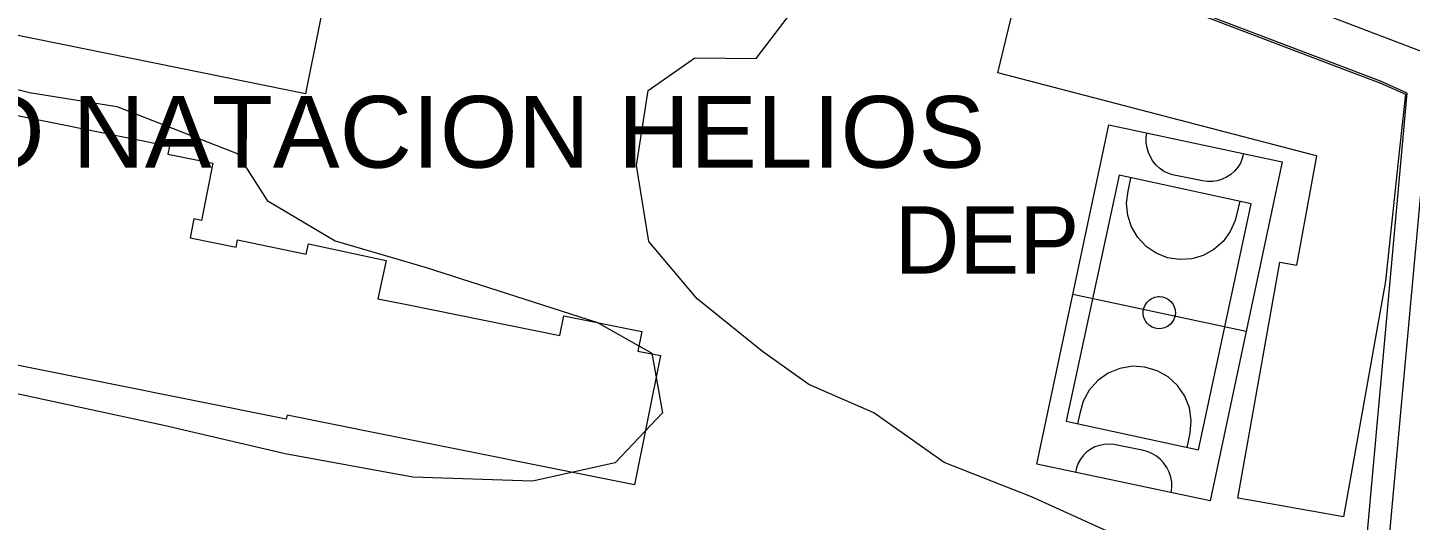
# Model space of a CAD drawing. Header units: millimetres. Extents: x 949 to 2135, y 1001 to 2286.
# Drawn here: x 1388.7 to 1543, y 1674.1 to 1729 of the extents above; entities that cross this region are included whole.
import ezdxf
from ezdxf.enums import TextEntityAlignment as Align

# ---------------------------------------------------------------- set-up
doc = ezdxf.new("R2010")
doc.units = ezdxf.units.MM
for name, color, linetype, lineweight in [('Nivel 11', 7, 'Continuous', 0), ('Nivel 12', 7, 'Continuous', 0), ('Nivel 14', 7, 'Continuous', 0), ('Nivel 15 (Construction)', 7, 'Continuous', 0), ('Nivel 24', 7, 'Continuous', 0), ('Nivel 39', 7, 'Continuous', 0), ('Nivel 45', 7, 'Continuous', 0), ('Nivel 47', 7, 'Continuous', 0)]:
    doc.layers.add(name, color=color, linetype=linetype, lineweight=lineweight)
doc.styles.add('Style-arial', font='arial.shx')
doc.styles.add('Style-font000', font='font000.shx')

msp = doc.modelspace()

# ---------------------------------------------------------------- linework, layer by layer
at = {"layer": 'Nivel 11', "color": 1, "linetype": 'Continuous', "lineweight": 0, "flags": 128}
for points in [[(1379.04, 1770.6), (1393.54, 1767.7), (1394.18, 1770.93), (1409.58, 1767.85), (1408.87, 1764.64), (1423.34, 1761.75), (1418.6, 1738.04), (1422.85, 1737.19), (1419.75, 1721.65), (1408.21, 1723.98), (1378.63, 1729.96), (1379.65, 1734.97), (1372.24, 1736.46), (1379.04, 1770.6)], [(1370.78, 1722.58), (1404.57, 1715.8), (1404.39, 1714.91), (1409.4, 1713.9), (1408.13, 1707.53), (1407.29, 1707.7), (1406.86, 1705.57), (1412, 1704.54), (1412.16, 1705.34), (1419.81, 1703.75), (1420.06, 1704.91), (1428.72, 1703.05), (1427.8, 1698.78), (1431.03, 1698.14), (1448.13, 1694.7), (1448.57, 1696.89), (1457.27, 1695.14), (1456.83, 1692.95), (1459.33, 1692.45), (1456.43, 1678.04), (1428.21, 1683.71), (1417.68, 1685.82), (1417.59, 1685.35), (1397.37, 1689.41), (1396.46, 1689.59), (1375.79, 1693.74)]]:
    msp.add_lwpolyline(points, dxfattribs=at)
at = {"layer": 'Nivel 12', "color": 7, "linetype": 'Continuous', "lineweight": 0, "flags": 128}
for points in [[(1538.22, 1672.81), (1542.67, 1721.72), (1539.67, 1723.04), (1499.71, 1738.25), (1467.93, 1750.42), (1440.09, 1761), (1415.48, 1768.39), (1393.97, 1774.59), (1390.01, 1775.7), (1373.63, 1780.26)], [(1535.56, 1674.48), (1525.52, 1676.26), (1523.76, 1676.57), (1528.43, 1702.86), (1530.34, 1702.52), (1532.57, 1714.72), (1532.23, 1714.81), (1497, 1723.99), (1499.05, 1732.6), (1495.67, 1733.27), (1496.76, 1739.16), (1500.44, 1737.76), (1535.86, 1724.28), (1539.6, 1722.86), (1542.46, 1721.6), (1541.77, 1715.15), (1540.23, 1700.76), (1535.56, 1674.48)]]:
    msp.add_lwpolyline(points, dxfattribs=at)
at = {"layer": 'Nivel 14', "color": 7, "linetype": 'Continuous', "lineweight": 0, "flags": 128}
for points in [[(1501.34, 1680.35), (1509.35, 1718.16), (1528.69, 1714.06), (1520.67, 1676.25), (1501.34, 1680.35)], [(1524.4, 1714.97), (1524.26, 1714.43), (1524.04, 1713.92), (1523.75, 1713.45), (1523.39, 1713.02), (1522.97, 1712.65), (1522.51, 1712.34), (1522.01, 1712.11), (1521.47, 1711.95), (1520.92, 1711.86), (1520.37, 1711.86), (1519.82, 1711.94), (1516.48, 1712.6), (1515.96, 1712.78), (1515.48, 1713.03), (1515.03, 1713.35), (1514.63, 1713.72), (1514.29, 1714.14), (1514, 1714.61), (1513.78, 1715.11), (1513.63, 1715.63), (1513.55, 1716.17), (1513.54, 1716.72), (1513.61, 1717.26)], [(1519.36, 1681.95), (1525.26, 1709.38), (1510.51, 1712.56), (1504.6, 1685.13), (1519.36, 1681.95)], [(1523.97, 1709.66), (1523.46, 1707.52), (1522.92, 1706.27), (1522.12, 1705.18), (1521.1, 1704.28), (1519.91, 1703.63), (1518.61, 1703.25), (1517.25, 1703.16), (1515.91, 1703.37), (1514.65, 1703.87), (1513.53, 1704.63), (1512.6, 1705.62), (1511.91, 1706.79), (1511.48, 1708.08), (1511.35, 1709.43), (1511.52, 1710.78), (1511.81, 1712.28)], [(1505.35, 1699.3), (1524.68, 1695.17)], [(1514.99, 1699.04), (1515.35, 1699), (1515.69, 1698.89), (1516.01, 1698.72), (1516.28, 1698.49), (1516.51, 1698.21), (1516.67, 1697.89), (1516.76, 1697.54), (1516.79, 1697.19), (1516.74, 1696.83), (1516.63, 1696.49), (1516.45, 1696.18), (1516.21, 1695.91), (1515.92, 1695.7), (1515.59, 1695.55), (1515.25, 1695.46), (1514.89, 1695.45), (1514.53, 1695.5), (1514.2, 1695.63), (1513.89, 1695.82), (1513.63, 1696.07), (1513.43, 1696.36), (1513.28, 1696.69), (1513.21, 1697.04), (1513.2, 1697.4), (1513.27, 1697.75), (1513.41, 1698.08), (1513.61, 1698.38), (1513.86, 1698.64), (1514.16, 1698.83), (1514.5, 1698.97), (1514.85, 1699.03), (1514.99, 1699.04)], [(1518.12, 1682.22), (1518.45, 1683.82), (1518.56, 1685.23), (1518.35, 1686.63), (1517.83, 1687.95), (1517.03, 1689.11), (1515.99, 1690.07), (1514.76, 1690.77), (1513.4, 1691.17), (1511.99, 1691.26), (1510.59, 1691.02), (1509.28, 1690.49), (1508.13, 1689.66), (1507.19, 1688.61), (1506.51, 1687.36), (1506.13, 1686), (1505.88, 1684.86)], [(1516.33, 1677.17), (1516.4, 1677.75), (1516.38, 1678.33), (1516.28, 1678.9), (1516.1, 1679.45), (1515.84, 1679.97), (1515.51, 1680.45), (1515.12, 1680.88), (1514.67, 1681.25), (1514.18, 1681.55), (1513.64, 1681.78), (1513.08, 1681.93), (1509.91, 1682.53), (1509.38, 1682.58), (1508.85, 1682.55), (1508.32, 1682.45), (1507.82, 1682.27), (1507.35, 1682.02), (1506.92, 1681.71), (1506.53, 1681.34), (1506.21, 1680.92), (1505.95, 1680.46), (1505.75, 1679.96), (1505.63, 1679.44)]]:
    msp.add_lwpolyline(points, dxfattribs=at)
at = {"layer": 'Nivel 15 (Construction)', "color": 7, "linetype": 'Continuous', "lineweight": 0}
msp.add_line((1539.77, 1662.48), (1544.84, 1717.76), dxfattribs=at)
at = {"layer": 'Nivel 24', "color": 3, "linetype": 'Continuous', "lineweight": 0, "flags": 128}
msp.add_lwpolyline([(1546.58, 1725.45), (1520.43, 1735.47)], dxfattribs=at)
at = {"layer": 'Nivel 39', "color": 3, "linetype": 'Continuous', "lineweight": 0, "flags": 128}
for points in [[(1509.11, 1672.92), (1500.74, 1676.7), (1490.98, 1680.54), (1483.15, 1686.06), (1475.9, 1689.24), (1470.71, 1692.92), (1463.45, 1698.77), (1458.06, 1705.18), (1456.67, 1713.66), (1457.96, 1722), (1463.17, 1725.66), (1470, 1725.56), (1474.43, 1731.38), (1475.29, 1741.04), (1473.47, 1749.38), (1468.49, 1755.9), (1461.35, 1757.88), (1453.35, 1756.44), (1442.39, 1753.52), (1427.83, 1755.71), (1414.34, 1759.32), (1403.88, 1761.57), (1386.7, 1766.5)], [(1379.6, 1724.15), (1388.94, 1721.77), (1398.69, 1720.21), (1412.11, 1715), (1415.45, 1709.73), (1423.03, 1705.23), (1433.09, 1702.3), (1452.32, 1696.16), (1458.39, 1692.72), (1459.56, 1686.06), (1454.3, 1680.49), (1445.08, 1678.45), (1431.7, 1678.89), (1417.45, 1681.52), (1403.94, 1684.68), (1377.48, 1690.35)]]:
    msp.add_lwpolyline(points, dxfattribs=at)

# ---------------------------------------------------------------- texts
at = {"layer": 'Nivel 45', "color": 7, "linetype": 'Continuous', "lineweight": 0, "style": 'Style-arial'}
msp.add_text('CENTRO NATACION HELIOS', height=8, rotation=359.9983, dxfattribs=at).set_placement((1419.51, 1717.4), align=Align.MIDDLE_CENTER)
at = {"layer": 'Nivel 47', "color": 7, "linetype": 'Continuous', "lineweight": 0, "style": 'Style-font000', "width": 1}
msp.add_text('DEP', height=7.5, rotation=359.9983, dxfattribs=at).set_placement((1495.76, 1705.35), align=Align.MIDDLE_CENTER)

doc.saveas('drawing.dxf')
